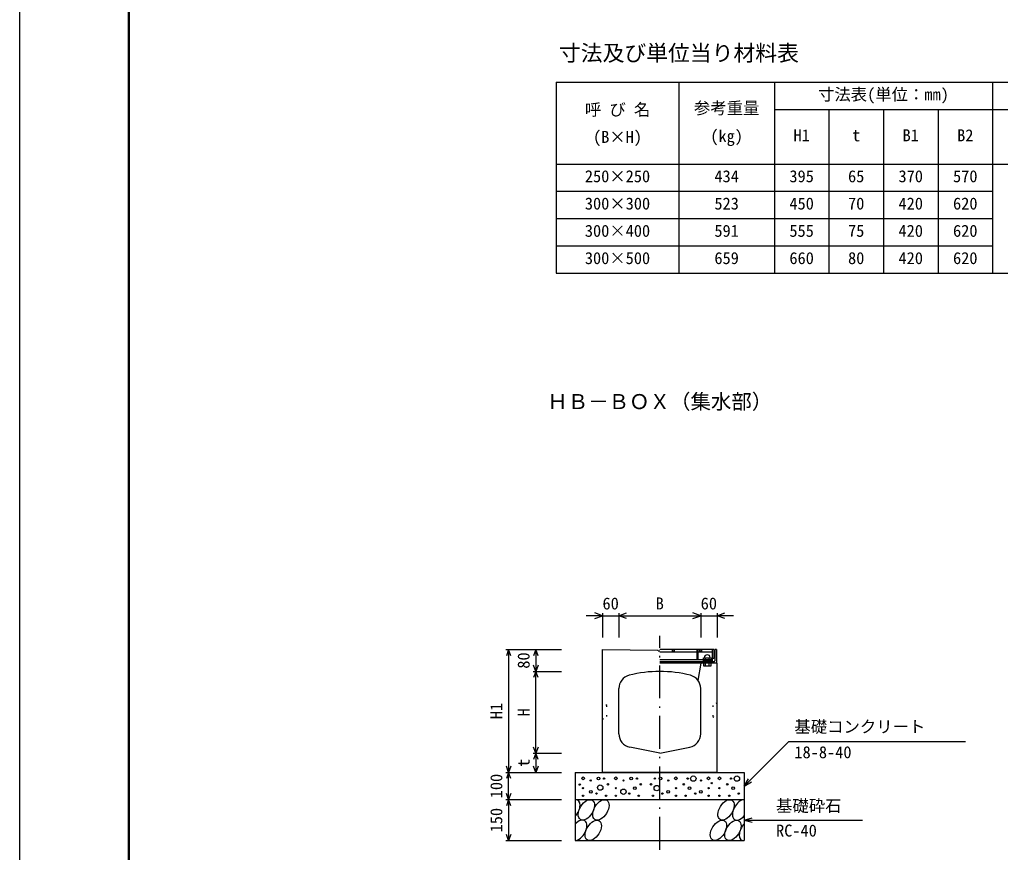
# Model space of a CAD drawing. Units: millimetres, scale not verified. Extents: x -8390 to 25210, y 0 to 11880.
# Drawn here: x -8390 to -4794, y 5674 to 8727 of the extents above; entities that cross this region are included whole.
import ezdxf
from ezdxf.enums import TextEntityAlignment as Align

# ---------------------------------------------------------------- set-up
doc = ezdxf.new("R2010")
doc.units = ezdxf.units.MM
doc.header["$LTSCALE"] = 20
doc.linetypes.add('DASHED_DOTTED', pattern=[9.25, 6, -1.5, 0.25, -1.5])
doc.linetypes.add('DOTTED', pattern=[1.75, 0.25, -1.5])
for name, color, linetype, lineweight in [('Defpoints_3', 5, 'Continuous', 25), ('DIM', 7, 'Continuous', 25), ('HATCH', 6, 'Continuous', 25), ('HYO', 3, 'Continuous', 25), ('HYO2', 4, 'Continuous', 25), ('OUTLINE', 3, 'Continuous', 25), ('OUTLINE2', 4, 'DOTTED', 25), ('TXT', 7, 'Continuous', 25), ('WAKU', 3, 'Continuous', 50)]:
    doc.layers.add(name, color=color, linetype=linetype, lineweight=lineweight)
doc.styles.add('ＭＳ ゴシック', font='')
doc.styles.get('ＭＳ ゴシック').set_extended_font_data('MS Gothic')

msp = doc.modelspace()

# ---------------------------------------------------------------- linework, layer by layer
at = {"layer": 'Defpoints_3'}
msp.add_line((-8390, 11880), (-8390, 0), dxfattribs=at)
at = {"layer": 'DIM'}
for p, q in [((-6252.72, 6541.64), (-6280.91, 6551.9)), ((-6252.72, 6551.64), (-6252.72, 6461.64)), ((-6192.72, 6541.64), (-6164.53, 6551.9)), ((-6192.72, 6551.64), (-6192.72, 6461.64)), ((-5892.72, 6541.64), (-5920.91, 6551.9)), ((-5892.72, 6551.64), (-5892.72, 6461.64)), ((-5832.72, 6541.64), (-5804.53, 6551.9)), ((-5832.72, 6551.64), (-5832.72, 6461.64)), ((-6252.72, 6541.64), (-6312.72, 6541.64)), ((-6280.91, 6531.38), (-6252.72, 6541.64)), ((-6252.72, 6541.64), (-6192.72, 6541.64)), ((-6192.72, 6541.64), (-5892.72, 6541.64)), ((-6164.53, 6531.38), (-6192.72, 6541.64)), ((-5920.91, 6531.38), (-5892.72, 6541.64)), ((-5892.72, 6541.64), (-5832.72, 6541.64)), ((-5804.53, 6531.38), (-5832.72, 6541.64)), ((-5772.72, 6541.64), (-5832.72, 6541.64)), ((-6606.92, 6417.71), (-6402.72, 6417.71)), ((-6596.92, 6417.71), (-6605.13, 6395.15)), ((-6596.92, 6417.71), (-6596.92, 5967.71)), ((-6588.71, 6395.15), (-6596.92, 6417.71)), ((-6496.92, 6417.71), (-6505.13, 6395.15)), ((-6496.92, 6417.71), (-6496.92, 6337.71)), ((-6488.71, 6395.15), (-6496.92, 6417.71)), ((-6506.92, 6337.71), (-6402.72, 6337.71)), ((-6496.92, 6337.71), (-6505.13, 6360.26)), ((-6496.92, 6337.71), (-6505.13, 6315.15)), ((-6488.71, 6360.26), (-6496.92, 6337.71)), ((-6496.92, 6037.71), (-6496.92, 6337.71)), ((-6488.71, 6315.15), (-6496.92, 6337.71)), ((-5569.06, 6081.36), (-5732.72, 5917.71)), ((-5569.06, 6081.36), (-4922.19, 6081.36)), ((-6496.92, 6037.71), (-6505.13, 6060.26)), ((-6488.71, 6060.26), (-6496.92, 6037.71)), ((-6506.92, 6037.71), (-6402.72, 6037.71)), ((-6496.92, 6037.71), (-6505.13, 6015.15)), ((-6496.92, 6037.71), (-6496.92, 5967.71)), ((-6488.71, 6015.15), (-6496.92, 6037.71)), ((-6596.92, 5967.71), (-6605.13, 5990.26)), ((-6588.71, 5990.26), (-6596.92, 5967.71)), ((-6496.92, 5967.71), (-6505.13, 5990.26)), ((-6488.71, 5990.26), (-6496.92, 5967.71)), ((-6606.92, 5967.71), (-6402.72, 5967.71)), ((-6596.92, 5967.71), (-6605.13, 5945.15)), ((-6596.92, 5867.71), (-6596.92, 5967.71)), ((-6588.71, 5945.15), (-6596.92, 5967.71)), ((-5732.72, 5917.71), (-5717.72, 5943.69)), ((-5732.72, 5917.71), (-5706.74, 5932.71)), ((-6606.92, 5867.71), (-6402.72, 5867.71)), ((-6596.92, 5867.71), (-6605.13, 5890.26)), ((-6596.92, 5867.71), (-6605.13, 5845.15)), ((-6588.71, 5890.26), (-6596.92, 5867.71)), ((-6596.92, 5867.71), (-6596.92, 5717.71)), ((-6588.71, 5845.15), (-6596.92, 5867.71)), ((-5732.72, 5792.71), (-5703.74, 5800.47)), ((-5732.72, 5792.71), (-5299.4, 5792.71)), ((-5732.72, 5792.71), (-5703.74, 5784.94)), ((-6596.92, 5717.71), (-6605.13, 5740.26)), ((-6588.71, 5740.26), (-6596.92, 5717.71)), ((-6606.92, 5717.71), (-6402.72, 5717.71))]:
    msp.add_line(p, q, dxfattribs=at)
at = {"layer": 'DIM', "linetype": 'DASHED_DOTTED'}
msp.add_line((-6042.72, 5684.34), (-6042.72, 6468.7), dxfattribs=at)
at = {"layer": 'HATCH'}
for p, q in [((-5844.72, 6417.71), (-6042.72, 6417.71)), ((-6042.72, 6409.71), (-5906.72, 6409.71)), ((-5995.72, 6411.71), (-5995.72, 6417.71)), ((-5989.72, 6411.71), (-5995.72, 6411.71)), ((-5989.72, 6417.71), (-5989.72, 6411.71)), ((-5906.72, 6417.71), (-5906.72, 6381.71)), ((-5902.22, 6381.71), (-5902.22, 6417.71)), ((-5902.22, 6409.71), (-5849.22, 6409.71)), ((-5895.72, 6411.71), (-5895.72, 6417.71)), ((-5889.72, 6411.71), (-5895.72, 6411.71)), ((-5889.72, 6417.71), (-5889.72, 6411.71)), ((-5849.22, 6373.71), (-5849.22, 6417.71)), ((-5844.72, 6417.71), (-5844.72, 6385.71)), ((-5840.72, 6417.71), (-5840.72, 6376.71)), ((-5834.72, 6417.71), (-5840.72, 6417.71)), ((-5834.72, 6417.71), (-5834.72, 6367.71)), ((-6042.72, 6381.71), (-5849.22, 6381.71)), ((-6042.72, 6373.71), (-5843.72, 6373.71)), ((-5885.22, 6375.21), (-5852.22, 6375.21)), ((-5885.22, 6373.71), (-5885.22, 6375.21)), ((-5868.72, 6373.71), (-5885.22, 6373.71)), ((-5884.72, 6373.71), (-5884.72, 6367.71)), ((-5834.72, 6367.71), (-5884.72, 6367.71)), ((-5882.57, 6387.71), (-5854.86, 6387.71)), ((-5882.57, 6375.21), (-5882.57, 6387.71)), ((-5854.86, 6375.21), (-5882.57, 6375.21)), ((-5854.86, 6367.71), (-5882.57, 6367.71)), ((-5882.57, 6367.71), (-5882.57, 6357.71)), ((-5875.64, 6375.21), (-5875.64, 6387.71)), ((-5875.64, 6357.71), (-5875.64, 6367.71)), ((-5852.22, 6373.71), (-5868.72, 6373.71)), ((-5861.79, 6375.21), (-5861.79, 6387.71)), ((-5861.79, 6357.71), (-5861.79, 6367.71)), ((-5854.86, 6387.71), (-5854.86, 6375.21)), ((-5854.86, 6357.71), (-5854.86, 6367.71)), ((-5852.22, 6375.21), (-5852.22, 6373.71)), ((-5844.72, 6385.71), (-5849.22, 6385.71)), ((-5882.57, 6357.71), (-5854.86, 6357.71))]:
    msp.add_line(p, q, dxfattribs=at)
for centre, radius in [((-6323.82, 5945.76), 5), ((-6295.78, 5937.88), 2.5), ((-6267.75, 5944.88), 5), ((-6246.72, 5944.88), 2.5), ((-6203.82, 5945.76), 5), ((-6175.78, 5937.88), 2.5), ((-6147.75, 5944.88), 5), ((-6126.72, 5944.88), 2.5), ((-6060.86, 5944.88), 2.5), ((-6039.83, 5944.88), 5), ((-6011.79, 5937.88), 2.5), ((-5983.75, 5945.76), 5), ((-5940.86, 5944.88), 2.5), ((-5919.83, 5944.88), 10), ((-5891.79, 5937.88), 2.5), ((-5863.75, 5945.76), 5), ((-5823.91, 5945.76), 5), ((-5781.02, 5944.88), 2.5), ((-5759.98, 5944.88), 10), ((-6336.24, 5922.96), 2.5), ((-6323.82, 5909.87), 2.5), ((-6295.78, 5896.73), 5), ((-6261.21, 5911.87), 10), ((-6232.7, 5923.87), 2.5), ((-6203.82, 5909.87), 2.5), ((-6175.78, 5896.73), 10), ((-6133.73, 5909.87), 5), ((-6112.7, 5923.87), 2.5), ((-6074.88, 5923.87), 2.5), ((-6053.85, 5909.87), 10), ((-6011.79, 5896.73), 5), ((-5983.75, 5909.87), 2.5), ((-5954.88, 5923.87), 2.5), ((-5933.85, 5909.87), 5), ((-5891.79, 5896.73), 5), ((-5863.75, 5909.87), 2.5), ((-5852.42, 5928.19), 2.5), ((-5823.91, 5909.87), 2.5), ((-5795.03, 5923.87), 2.5), ((-5774, 5909.87), 5), ((-6323.82, 5881.85), 2.5), ((-6274.75, 5889.73), 2.5), ((-6239.71, 5881.85), 2.5), ((-6203.82, 5881.85), 2.5), ((-6154.75, 5889.73), 2.5), ((-6119.71, 5881.85), 2.5), ((-6067.87, 5881.85), 2.5), ((-6032.82, 5889.73), 2.5), ((-5983.75, 5881.85), 2.5), ((-5947.87, 5881.85), 2.5), ((-5912.82, 5889.73), 2.5), ((-5863.75, 5881.85), 2.5), ((-5823.91, 5881.85), 2.5), ((-5788.02, 5881.85), 2.5), ((-5752.98, 5889.73), 2.5)]:
    msp.add_circle(centre, radius, dxfattribs=at)
for centre, radius, start, end in [((-5868.72, 6387.71), 11, 0, 180), ((-5843.72, 6376.71), 3, 270, 0)]:
    msp.add_arc(centre, radius, start, end, dxfattribs=at)
for centre, start_param, end_param in [((-6365.08, 5830.18), 4.385593, 6.6745444), ((-5746.57, 5830.18), 0.3357715, 4.4411806), ((-6339.76, 5755.19), 3.5111464, 7.548991), ((-5721.25, 5755.19), 1.2110787, 3.5658734)]:
    msp.add_ellipse(centre, major_axis=(21.81, 35.31), ratio=0.5792, start_param=start_param, end_param=end_param, dxfattribs=at)
for centre in [(-6311.87, 5830.18), (-6258.66, 5830.18), (-5799.78, 5830.18), (-6286.55, 5755.19), (-5827.67, 5755.19), (-5774.46, 5755.19)]:
    msp.add_ellipse(centre, major_axis=(21.81, 35.31), ratio=0.5792, dxfattribs=at)
at = {"layer": 'HYO'}
for p, q in [((-6422.44, 8497.58), (-6422.44, 7797.58)), ((-6422.44, 8497.58), (-3422.44, 8497.58)), ((-5972.44, 8497.58), (-5972.44, 7797.58)), ((-5622.44, 8497.58), (-5622.44, 7797.58)), ((-4822.44, 8497.58), (-4822.44, 7797.58)), ((-5622.44, 8397.58), (-3422.44, 8397.59)), ((-5422.44, 8397.58), (-5422.44, 7797.58)), ((-5222.44, 8397.58), (-5222.44, 7797.58)), ((-5022.44, 8397.59), (-5022.44, 7797.58)), ((-6422.44, 8197.58), (-3422.44, 8197.59)), ((-6422.44, 7797.58), (-3422.44, 7797.58))]:
    msp.add_line(p, q, dxfattribs=at)
at = {"layer": 'HYO2'}
for p, q in [((-6422.44, 8097.58), (-4822.44, 8097.58)), ((-6422.44, 7997.58), (-4822.44, 7997.58)), ((-6422.44, 7897.58), (-4822.44, 7897.58))]:
    msp.add_line(p, q, dxfattribs=at)
at = {"layer": 'OUTLINE'}
for p, q in [((-6252.72, 6417.71), (-6050.22, 6415.68)), ((-6252.72, 5967.71), (-6252.72, 6417.71)), ((-6048.72, 6412.61), (-6050.22, 6415.68)), ((-6048.72, 6412.61), (-6042.72, 6412.61)), ((-5832.72, 6367.71), (-6042.72, 6367.71)), ((-5892.72, 6367.71), (-5902.72, 6305)), ((-5832.72, 5967.71), (-5832.72, 6367.71)), ((-6192.72, 6108.7), (-6192.72, 6275)), ((-5892.72, 6108.7), (-5892.72, 6275)), ((-6042.72, 6037.71), (-6152.52, 6059.67)), ((-6042.72, 6037.71), (-5932.91, 6059.67)), ((-6352.72, 5967.71), (-6352.72, 5867.71)), ((-6352.72, 5967.71), (-5732.72, 5967.71)), ((-5832.72, 5967.71), (-6252.72, 5967.71)), ((-5732.72, 5967.71), (-5732.72, 5867.71)), ((-6352.72, 5867.71), (-6352.72, 5717.71)), ((-6352.72, 5867.71), (-5732.72, 5867.71)), ((-5732.72, 5867.71), (-5732.72, 5717.71)), ((-6352.72, 5717.71), (-5732.72, 5717.71))]:
    msp.add_line(p, q, dxfattribs=at)
for centre, radius, start, end in [((-6042.72, 5887.71), 450, 75.52246, 104.47751), ((-6142.72, 6275), 50, 104.47751, 180), ((-5942.72, 6275), 50, 0, 75.52246), ((-6142.72, 6108.7), 50, 180, 258.69005), ((-5942.72, 6108.7), 50, 281.30991, 0)]:
    msp.add_arc(centre, radius, start, end, dxfattribs=at)
at = {"layer": 'OUTLINE2'}
for p, q in [((-6236.72, 6212.71), (-6252.72, 6222.71)), ((-5832.72, 6222.71), (-5848.72, 6212.71)), ((-6236.72, 6172.71), (-6236.72, 6212.71)), ((-5848.72, 6212.71), (-5848.72, 6172.71)), ((-6252.72, 6162.71), (-6236.72, 6172.71)), ((-5848.72, 6172.71), (-5832.72, 6162.71))]:
    msp.add_line(p, q, dxfattribs=at)
at = {"layer": 'WAKU'}
msp.add_line((-7990, 11480), (-7990, 400), dxfattribs=at)

# ---------------------------------------------------------------- texts
at = {"layer": 'DIM', "style": 'ＭＳ ゴシック'}
for s, p in [('60', (-6252.72, 6551.64)), ('B', (-6057.72, 6551.64)), ('60', (-5892.72, 6551.64)), ('基礎コンクリート', (-5549.06, 6100.09)), ('18-8-40', (-5549.06, 6006.28)), ('基礎砕石', (-5616.4, 5809.88)), ('RC-40', (-5616.4, 5719.19))]:
    msp.add_text(s, height=43.99, dxfattribs=at).set_placement(p, align=Align.BOTTOM_LEFT)
for s, p in [('80', (-6506.92, 6347.71)), ('H1', (-6606.92, 6162.71)), ('H', (-6506.92, 6172.71)), ('t', (-6506.92, 5987.71)), ('100', (-6606.92, 5872.71)), ('150', (-6606.92, 5747.71))]:
    msp.add_text(s, height=43.99, rotation=90, dxfattribs=at).set_placement(p, align=Align.BOTTOM_LEFT)
at = {"layer": 'TXT', "style": 'ＭＳ ゴシック'}
for s, height, p in [('寸法及び単位当り材料表', 58.65, (-6412.44, 8557.59)), ('寸法表(単位：㎜)', 43.99, (-5462.44, 8417.58)), ('呼 び 名', 43.99, (-6317.44, 8361.92)), ('参考重量', 43.99, (-5917.44, 8367.58)), ('(B×H)', 43.99, (-6287.44, 8261.92)), ('(kg)', 43.99, (-5857.44, 8264.82)), ('H1', 43.99, (-5552.44, 8267.58)), ('t', 43.99, (-5337.44, 8267.58)), ('B1', 43.99, (-5152.44, 8267.59)), ('B2', 43.99, (-4952.44, 8267.59)), ('250×250', 43.99, (-6317.44, 8117.58)), ('434', 43.99, (-5842.44, 8117.58)), ('395', 43.99, (-5567.44, 8117.58)), ('65', 43.99, (-5352.44, 8117.58)), ('370', 43.99, (-5167.44, 8117.59)), ('570', 43.99, (-4967.44, 8117.59)), ('300×300', 43.99, (-6317.44, 8017.58)), ('523', 43.99, (-5842.44, 8017.58)), ('450', 43.99, (-5567.44, 8017.58)), ('70', 43.99, (-5352.44, 8017.58)), ('420', 43.99, (-5167.44, 8017.58)), ('620', 43.99, (-4967.44, 8017.58)), ('300×400', 43.99, (-6317.44, 7917.58)), ('591', 43.99, (-5842.44, 7917.58)), ('555', 43.99, (-5567.44, 7917.58)), ('75', 43.99, (-5352.44, 7917.58)), ('420', 43.99, (-5167.44, 7917.58)), ('620', 43.99, (-4967.44, 7917.58)), ('300×500', 43.99, (-6317.44, 7817.58)), ('659', 43.99, (-5842.44, 7817.58)), ('660', 43.99, (-5567.44, 7817.58)), ('80', 43.99, (-5352.44, 7817.58)), ('420', 43.99, (-5167.44, 7817.58)), ('620', 43.99, (-4967.44, 7817.58)), ('ＨＢ－ＢＯＸ（集水部）', 54.99, (-6455.22, 7282.86))]:
    msp.add_text(s, height=height, dxfattribs=at).set_placement(p, align=Align.BOTTOM_LEFT)

doc.saveas('drawing.dxf')
